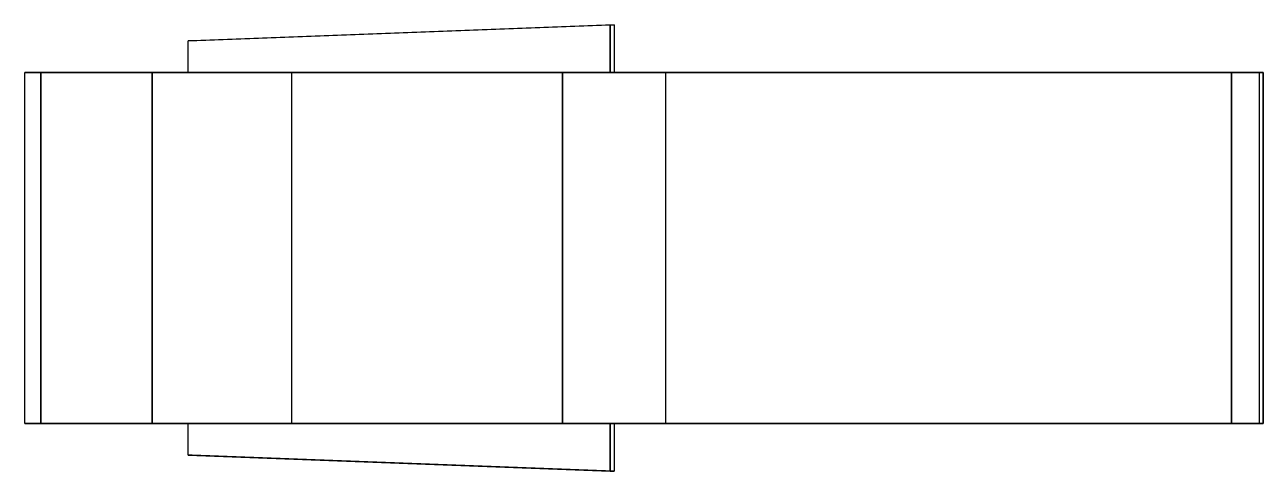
# Model space of a CAD drawing. Extents: x 0 to 1.97, y -0.08 to 0.64.
import ezdxf

# ---------------------------------------------------------------- set-up
doc = ezdxf.new("R2010")
doc.units = 0
doc.header["$LTSCALE"] = 2
doc.layers.get('0').update_dxf_attribs({"linetype": 'CONTINUOUS'})

msp = doc.modelspace()

# ---------------------------------------------------------------- linework, layer by layer
at = {"color": 254, "linetype": 'BYBLOCK'}
for points in [[(0.26035, 0.5588, 0.5334), (0.26035, 0.6096, 0.5334), (0.93345, 0.635, 0.6731), (0.93345, 0.5588, 0.6731)], [(0.26035, 0.6096, 0.5334), (0.93345, 0.635, 0.6731), (0.9398, 0.635, 0.6477), (0.2667, 0.6096, 0.508)], [(0.9398, 0.5588, 0.6477), (0.93345, 0.5588, 0.6731), (0.93345, 0.635, 0.6731), (0.9398, 0.635, 0.6477)], [(0, 0.5588, 0.86995), (0.0254, 0.5588, 0.889), (0.0254, 0, 0.889), (0, 0, 0.86995)], [(0.0254, 0.5588, 0.889), (0, 0.5588, 0.86995), (0.41275, 0.5588, 0.3683), (0.42545, 0.5588, 0.3937)], [(0.03175, 0.5588, 0.01905), (0.7493, 0.5588, 0.56515), (0.75565, 0.5588, 0.53975), (0.04445, 0.5588)], [(0.2032, 0, 0.12065), (0.2032, 0, 0.14605), (0.2032, 0.5588, 0.14605), (0.2032, 0.5588, 0.12065)], [(0.26035, 0.5588, 0.5334), (0.93345, 0.5588, 0.6731), (0.9398, 0.5588, 0.6477), (0.2667, 0.5588, 0.508)], [(0.41275, 0.5588, 0.3683), (0.42545, 0.5588, 0.3937), (1.02235, 0.5588, 0.4826), (1.02235, 0.5588, 0.4572)], [(0.74295, 0.5588, 0.60325), (0.76835, 0.5588, 0.6096), (0.89535, 0.5588, 0.00635), (0.86995, 0.5588)], [(0.85725, 0, 0.12065), (0.85725, 0, 0.14605), (0.85725, 0.5588, 0.14605), (0.85725, 0.5588, 0.12065)], [(1.02235, 0.5588, 0.4826), (1.02235, 0.5588, 0.4572), (1.9685, 0.5588, 0.3683), (1.97485, 0.5588, 0.3937)], [(1.83515, 0.5588, 0.381), (1.8669, 0.5588, 0.37465), (1.97485, 0.5588, 0.00635), (1.94945, 0.5588)], [(1.92405, 0, 0.12065), (1.92405, 0, 0.14605), (1.92405, 0.5588, 0.14605), (1.92405, 0.5588, 0.12065)], [(1.9685, 0, 0.3683), (1.97485, 0, 0.3937), (1.97485, 0.5588, 0.3937), (1.9685, 0.5588, 0.3683)], [(0.03175, 0, 0.01905), (0.7493, 0, 0.56515), (0.75565, 0, 0.53975), (0.04445, 0)], [(0.74295, 0, 0.60325), (0.76835, 0, 0.6096), (0.89535, 0, 0.00635), (0.86995, 0)], [(1.83515, 0, 0.381), (1.8669, 0, 0.37465), (1.97485, 0, 0.00635), (1.94945, 0)], [(0.0254, 0, 0.889), (0, 0, 0.86995), (0.41275, 0, 0.3683), (0.42545, 0, 0.3937)], [(0.26035, -0.0508, 0.5334), (0.26035, 0, 0.5334), (0.93345, 0, 0.6731), (0.93345, -0.0762, 0.6731)], [(0.26035, 0, 0.5334), (0.93345, 0, 0.6731), (0.9398, 0, 0.6477), (0.2667, 0, 0.508)], [(0.41275, 0, 0.3683), (0.42545, 0, 0.3937), (1.02235, 0, 0.4826), (1.02235, 0, 0.4572)], [(0.9398, -0.0762, 0.6477), (0.93345, -0.0762, 0.6731), (0.93345, 0, 0.6731), (0.9398, 0, 0.6477)], [(1.02235, 0, 0.4826), (1.02235, 0, 0.4572), (1.9685, 0, 0.3683), (1.97485, 0, 0.3937)], [(0.26035, -0.0508, 0.5334), (0.93345, -0.0762, 0.6731), (0.9398, -0.0762, 0.6477), (0.2667, -0.0508, 0.508)]]:
    msp.add_3dface(points, dxfattribs=at)
at = {"color": 0, "linetype": 'BYBLOCK'}
for points in [[(0.0254, 0, 0.889), (0.0254, 0.5588, 0.889), (0.42545, 0.5588, 0.3937), (0.42545, 0, 0.3937)], [(0.42545, 0.5588, 0.3937), (0.42545, 0, 0.3937), (1.02235, 0, 0.4826), (1.02235, 0.5588, 0.4826)], [(1.02235, 0, 0.4826), (1.02235, 0.5588, 0.4826), (1.97485, 0.5588, 0.3937), (1.97485, 0, 0.3937)]]:
    msp.add_3dface(points, dxfattribs=at)

doc.saveas('drawing.dxf')
